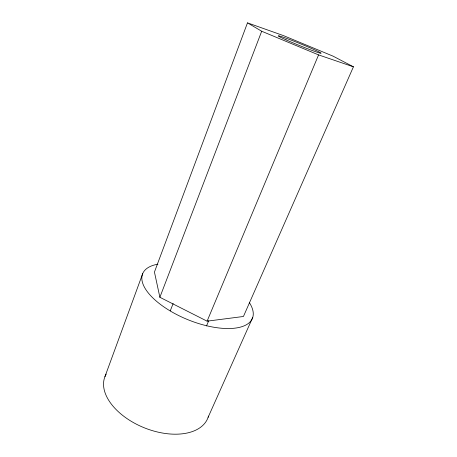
<?xml version="1.0" encoding="UTF-8"?>
<svg xmlns="http://www.w3.org/2000/svg" width="457" height="457" viewBox="0 0 457 457"><rect width="100%" height="100%" fill="white"/><g stroke="black" fill="none" stroke-linecap="round" stroke-linejoin="round"><path stroke-width="0.69" d="M104.939 376.677L142.681 273.686M247.488 22.85L154.443 272.064L159.876 297.284L207.095 321.168L243.432 316.484L353.432 66.813L333.079 56.16L283.534 35.635L247.488 22.85L261.69 31.247L318.575 54.897L353.432 66.813M159.876 297.284L261.69 31.247M170.272 310.829L173.14 303.522M207.095 321.168L318.575 54.897M206.518 325.95L208.729 320.688M208.118 417.281L252.755 317.369M208.483 416.11A55.451 32.693 22.1 0 1 143.727 427.569A55.451 32.693 22.1 0 1 106.19 374.106M249.351 302.585A59.233 25.592 22.1 0 1 225.01 328.474A59.233 25.592 22.1 0 1 153.312 298.375A59.233 25.592 22.1 0 1 157.893 264.186M286.065 39.845A23.164 0.983 22.1 0 0 320.843 53.286A23.164 0.983 22.1 0 0 292.069 40.467A23.164 0.983 22.1 0 0 286.065 39.845"/></g></svg>
